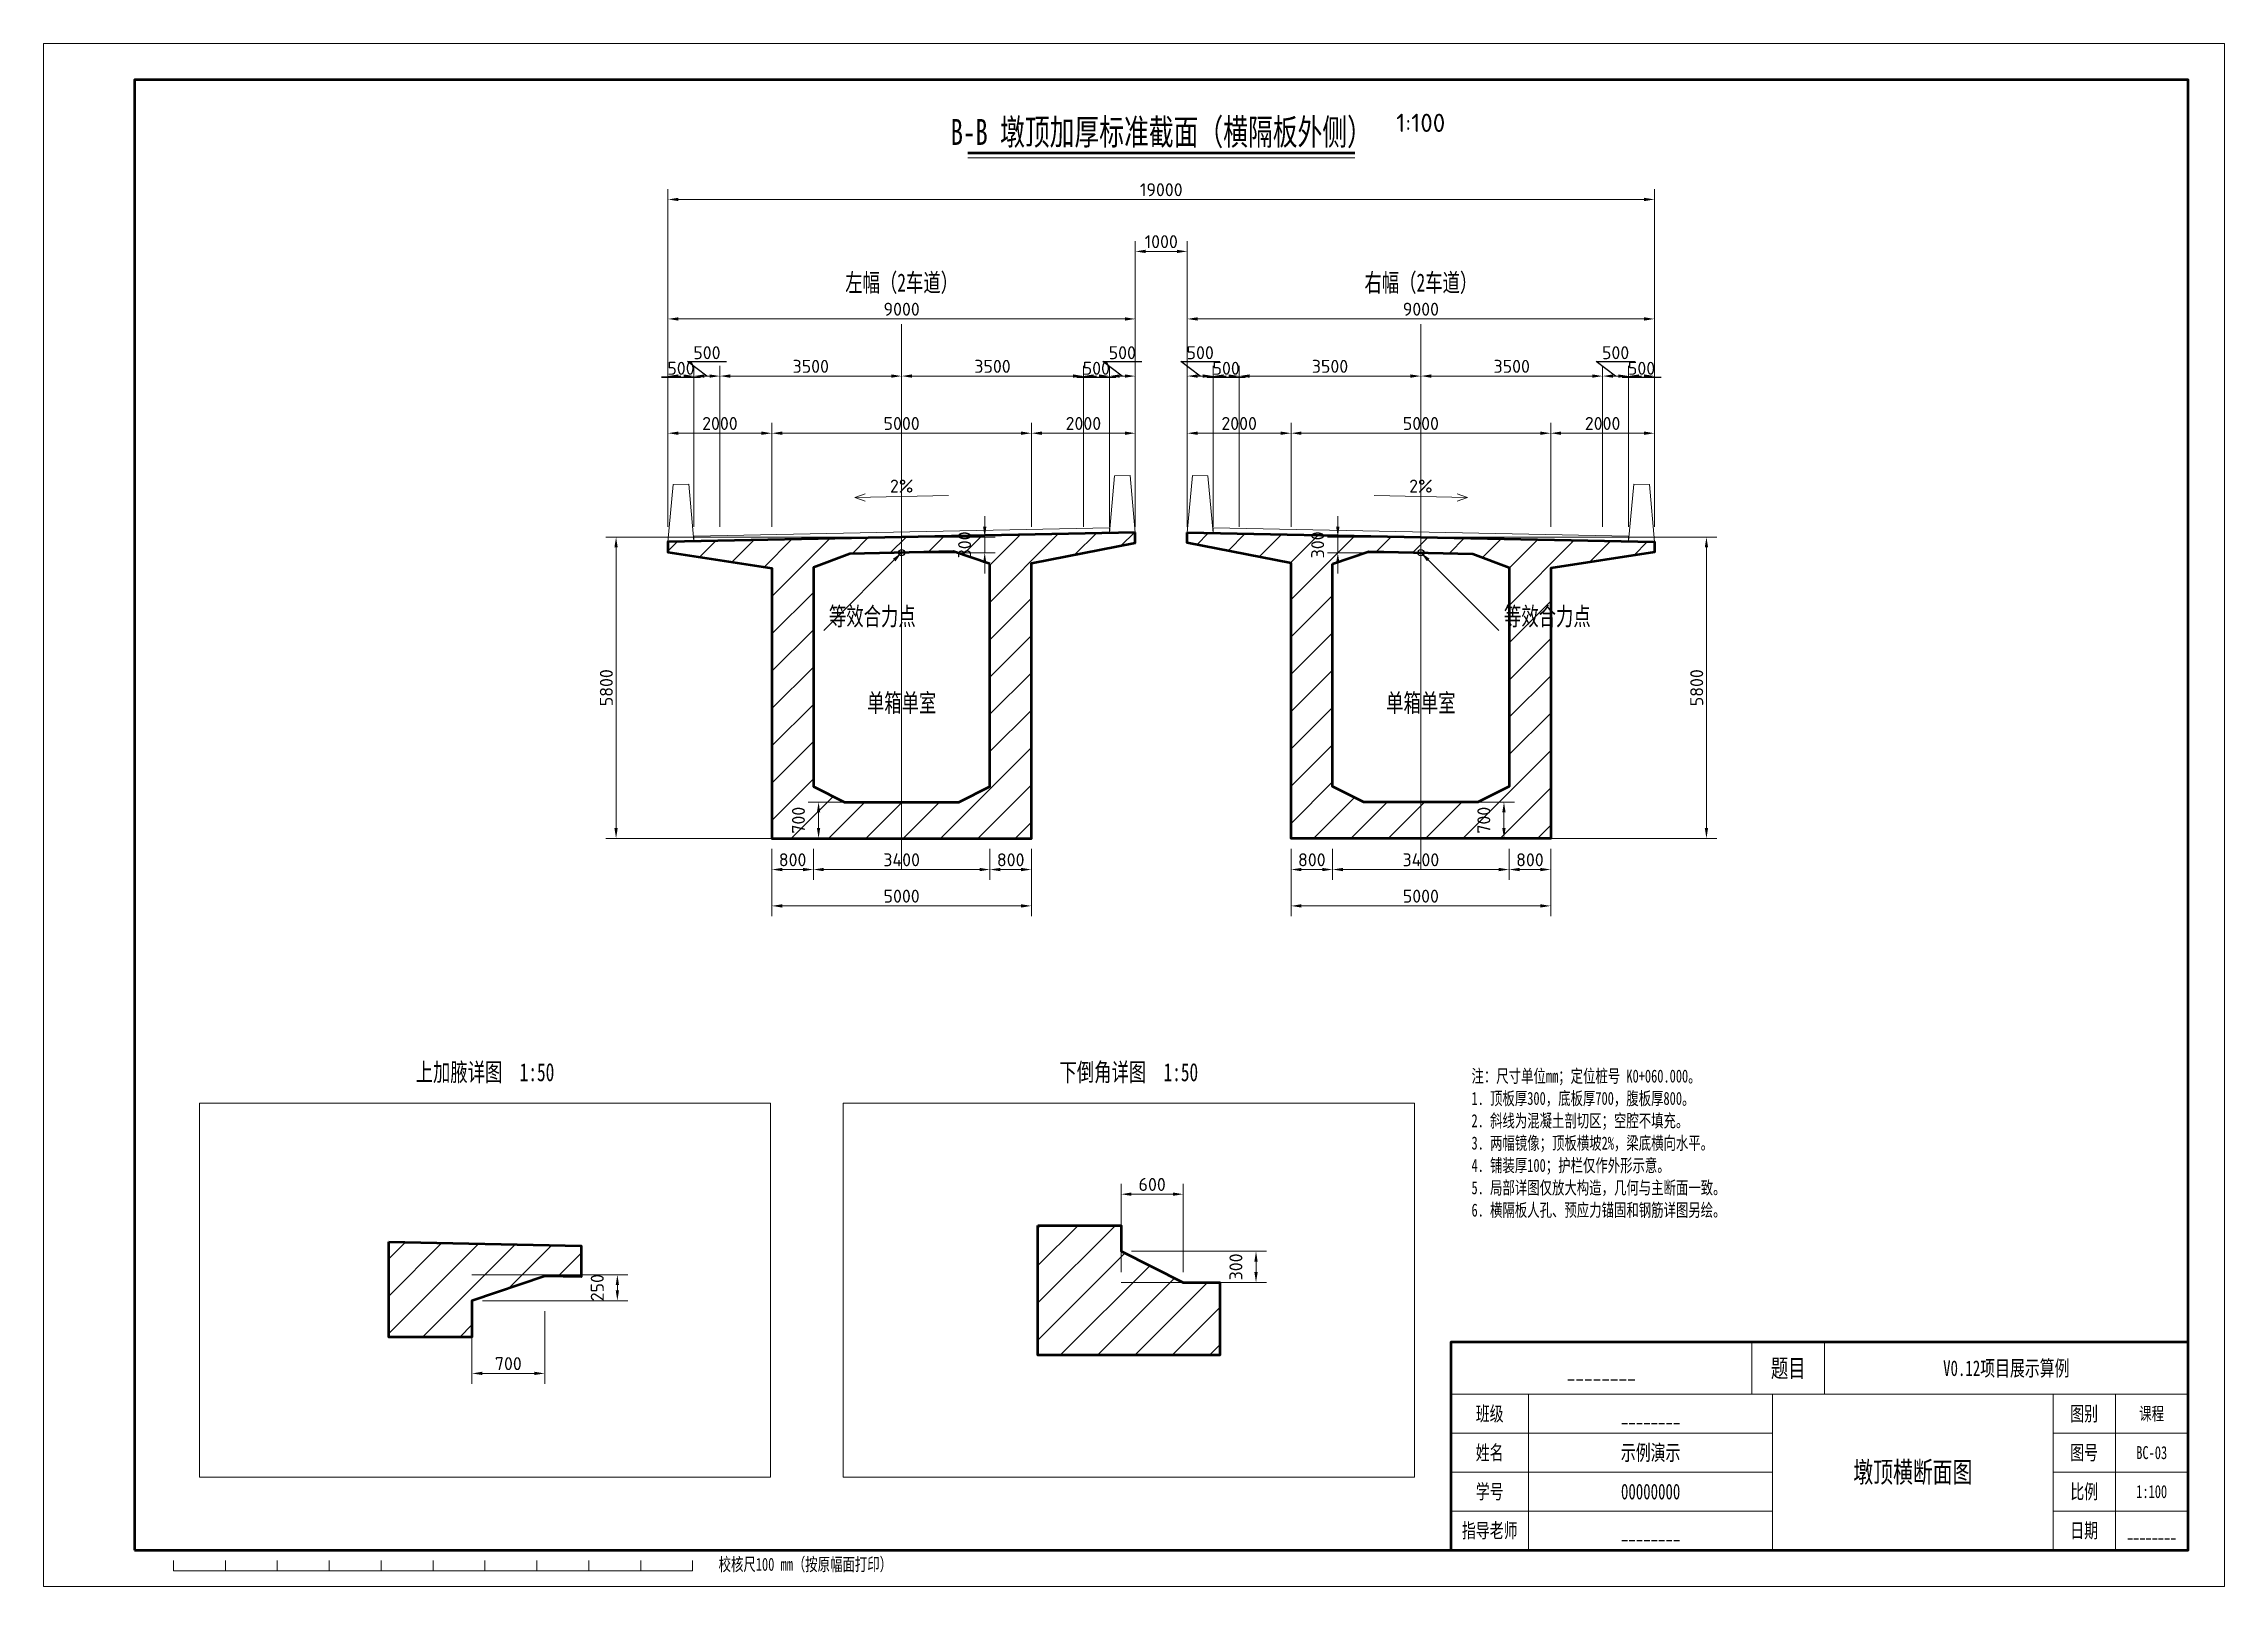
# Paper-space layout '出图' of a CAD drawing. Header units: millimetres. Extents: x 0 to 420, y 0 to 297.
# The model-space entities are those that its viewports show. They can reach past a viewport. Long polylines and large blocks are cut down to what shows.
import ezdxf
from ezdxf.enums import TextEntityAlignment as Align

# ---------------------------------------------------------------- set-up
doc = ezdxf.new("R2010")
doc.units = ezdxf.units.MM
doc.linetypes.add('B-CENTER', pattern=[1600, 1000, -200, 0, -400])
for name, color, linetype, lineweight in [('B-CENTER', 7, 'B-CENTER', 13), ('B-CUT', 7, 'Continuous', 50), ('B-DETAIL', 7, 'Continuous', 13), ('B-DIM', 7, 'Continuous', 13), ('B-HATCH', 7, 'Continuous', 13), ('B-PRESTRESS', 7, 'Continuous', 25), ('B-TEXT', 7, 'Continuous', 13), ('P-FRAME', 7, 'Continuous', 50), ('P-GRID', 7, 'Continuous', 13), ('P-TEXT', 7, 'Continuous', 13)]:
    doc.layers.add(name, color=color, linetype=linetype, lineweight=lineweight)
doc.layers.add('P-VPORT', color=7, linetype='Continuous', lineweight=13, plot=False)
doc.styles.add('CN_FS', font='simfang.ttf', dxfattribs={"width": 0.7})
doc.styles.add('ISO_NUM', font='isocpeur.ttf')
doc.dimstyles.new('CN_MM_100', dxfattribs={"dimscale": 100, "dimtxt": 2.5, "dimasz": 2, "dimexe": 2, "dimexo": 2, "dimtad": 1, "dimdec": 0, "dimtxsty": 'ISO_NUM', "dimcen": 2.5, "dimazin": 3, "dimtfac": 1, "dimtmove": 1, "dimatfit": 3, "dimlwd": 13, "dimlwe": 13, "dimarcsym": 0})
doc.dimstyles.new('CN_MM_50', dxfattribs={"dimscale": 50, "dimtxt": 2.5, "dimasz": 2, "dimexe": 2, "dimexo": 2, "dimtad": 1, "dimdec": 0, "dimtxsty": 'ISO_NUM', "dimcen": 2.5, "dimazin": 3, "dimtfac": 1, "dimtmove": 1, "dimatfit": 3, "dimlwd": 13, "dimlwe": 13, "dimarcsym": 0})

# ---------------------------------------------------------------- blocks, each defined once
blk = doc.blocks.new('_CLOSEDFILLED')
at = {"color": 0, "linetype": 'ByBlock'}
blk.add_solid([(-1, 0.16), (0, 0), (-1, -0.16)], dxfattribs=at)
blk = doc.blocks.new('*D2')
at = {"color": 0}
for p, q in [((20775, 23300), (20400, 23578.125)), ((20400, 23578.125), (21150, 23578.125))]:
    blk.add_line(p, q, dxfattribs=at)
at = {"color": 0, "lineweight": 13}
for p, q in [((20525, 20400), (20525, 23500)), ((21025, 20400), (21025, 23500)), ((20725, 23300), (20825, 23300))]:
    blk.add_line(p, q, dxfattribs=at)
at = {"layer": 'Defpoints'}
for p in [(20525, 23300), (20525, 20200), (21025, 20200)]:
    blk.add_point(p, dxfattribs=at)
at = {"layer": 'B-DIM', "color": 0, "xscale": 200, "yscale": 200, "rotation": 180}
blk.add_blockref('_CLOSEDFILLED', (20525, 23300), dxfattribs=at)
at = {"layer": 'B-DIM', "color": 0, "xscale": 200, "yscale": 200}
blk.add_blockref('_CLOSEDFILLED', (21025, 23300), dxfattribs=at)
at = {"layer": 'B-DIM', "color": 0, "insert": (20775, 23750), "char_height": 250, "attachment_point": 5, "style": 'ISO_NUM'}
blk.add_mtext('500', dxfattribs=at)
blk = doc.blocks.new('*D3')
at = {"color": 0, "lineweight": 13}
for p, q in [((20025, 20400), (20025, 23500)), ((20525, 20400), (20525, 23500))]:
    blk.add_line(p, q, dxfattribs=at)
at = {"color": 0}
for p, q in [((20275, 23300), (19900, 23278.125)), ((19900, 23278.125), (20650, 23278.125))]:
    blk.add_line(p, q, dxfattribs=at)
at = {"layer": 'Defpoints'}
for p in [(20025, 23300), (20025, 20200), (20525, 20200)]:
    blk.add_point(p, dxfattribs=at)
at = {"layer": 'B-DIM', "color": 0, "xscale": 200, "yscale": 200, "rotation": 180}
blk.add_blockref('_CLOSEDFILLED', (20025, 23300), dxfattribs=at)
at = {"layer": 'B-DIM', "color": 0, "xscale": 200, "yscale": 200}
blk.add_blockref('_CLOSEDFILLED', (20525, 23300), dxfattribs=at)
at = {"layer": 'B-DIM', "color": 0, "insert": (20275, 23450), "char_height": 250, "attachment_point": 5, "style": 'ISO_NUM'}
blk.add_mtext('500', dxfattribs=at)
blk = doc.blocks.new('*D6')
at = {"color": 0}
for p, q in [((12775, 23300), (12400, 23578.125)), ((12400, 23578.125), (13150, 23578.125))]:
    blk.add_line(p, q, dxfattribs=at)
at = {"color": 0, "lineweight": 13}
for p, q in [((12525, 20400), (12525, 23500)), ((13025, 20400), (13025, 23500)), ((12725, 23300), (12825, 23300))]:
    blk.add_line(p, q, dxfattribs=at)
at = {"layer": 'Defpoints'}
for p in [(12525, 23300), (12525, 20200), (13025, 20200)]:
    blk.add_point(p, dxfattribs=at)
at = {"layer": 'B-DIM', "color": 0, "xscale": 200, "yscale": 200, "rotation": 180}
blk.add_blockref('_CLOSEDFILLED', (12525, 23300), dxfattribs=at)
at = {"layer": 'B-DIM', "color": 0, "xscale": 200, "yscale": 200}
blk.add_blockref('_CLOSEDFILLED', (13025, 23300), dxfattribs=at)
at = {"layer": 'B-DIM', "color": 0, "insert": (12775, 23750), "char_height": 250, "attachment_point": 5, "style": 'ISO_NUM'}
blk.add_mtext('500', dxfattribs=at)
blk = doc.blocks.new('*D7')
at = {"color": 0, "lineweight": 13}
for p, q in [((12025, 20400), (12025, 23500)), ((12525, 20400), (12525, 23500))]:
    blk.add_line(p, q, dxfattribs=at)
at = {"color": 0}
for p, q in [((12275, 23300), (11900, 23278.125)), ((11900, 23278.125), (12650, 23278.125))]:
    blk.add_line(p, q, dxfattribs=at)
at = {"layer": 'Defpoints'}
for p in [(12025, 23300), (12025, 20200), (12525, 20200)]:
    blk.add_point(p, dxfattribs=at)
at = {"layer": 'B-DIM', "color": 0, "xscale": 200, "yscale": 200, "rotation": 180}
blk.add_blockref('_CLOSEDFILLED', (12025, 23300), dxfattribs=at)
at = {"layer": 'B-DIM', "color": 0, "xscale": 200, "yscale": 200}
blk.add_blockref('_CLOSEDFILLED', (12525, 23300), dxfattribs=at)
at = {"layer": 'B-DIM', "color": 0, "insert": (12275, 23450), "char_height": 250, "attachment_point": 5, "style": 'ISO_NUM'}
blk.add_mtext('500', dxfattribs=at)
blk = doc.blocks.new('*D19')
at = {"color": 0}
for p, q in [((22275, 23300), (21900, 23578.125)), ((21900, 23578.125), (22650, 23578.125))]:
    blk.add_line(p, q, dxfattribs=at)
at = {"color": 0, "lineweight": 13}
for p, q in [((22025, 20400), (22025, 23500)), ((22525, 20400), (22525, 23500)), ((22225, 23300), (22325, 23300))]:
    blk.add_line(p, q, dxfattribs=at)
at = {"layer": 'Defpoints'}
for p in [(22025, 23300), (22025, 20200), (22525, 20200)]:
    blk.add_point(p, dxfattribs=at)
at = {"layer": 'B-DIM', "color": 0, "xscale": 200, "yscale": 200, "rotation": 180}
blk.add_blockref('_CLOSEDFILLED', (22025, 23300), dxfattribs=at)
at = {"layer": 'B-DIM', "color": 0, "xscale": 200, "yscale": 200}
blk.add_blockref('_CLOSEDFILLED', (22525, 23300), dxfattribs=at)
at = {"layer": 'B-DIM', "color": 0, "insert": (22275, 23750), "char_height": 250, "attachment_point": 5, "style": 'ISO_NUM'}
blk.add_mtext('500', dxfattribs=at)
blk = doc.blocks.new('*D20')
at = {"color": 0, "lineweight": 13}
for p, q in [((22525, 20400), (22525, 23500)), ((23025, 20400), (23025, 23500))]:
    blk.add_line(p, q, dxfattribs=at)
at = {"color": 0}
for p, q in [((22775, 23300), (22400, 23278.125)), ((22400, 23278.125), (23150, 23278.125))]:
    blk.add_line(p, q, dxfattribs=at)
at = {"layer": 'Defpoints'}
for p in [(22525, 23300), (22525, 20200), (23025, 20200)]:
    blk.add_point(p, dxfattribs=at)
at = {"layer": 'B-DIM', "color": 0, "xscale": 200, "yscale": 200, "rotation": 180}
blk.add_blockref('_CLOSEDFILLED', (22525, 23300), dxfattribs=at)
at = {"layer": 'B-DIM', "color": 0, "xscale": 200, "yscale": 200}
blk.add_blockref('_CLOSEDFILLED', (23025, 23300), dxfattribs=at)
at = {"layer": 'B-DIM', "color": 0, "insert": (22775, 23450), "char_height": 250, "attachment_point": 5, "style": 'ISO_NUM'}
blk.add_mtext('500', dxfattribs=at)
blk = doc.blocks.new('*D23')
at = {"color": 0}
for p, q in [((30275, 23300), (29900, 23578.125)), ((29900, 23578.125), (30650, 23578.125))]:
    blk.add_line(p, q, dxfattribs=at)
at = {"color": 0, "lineweight": 13}
for p, q in [((30025, 20400), (30025, 23500)), ((30525, 20400), (30525, 23500)), ((30225, 23300), (30325, 23300))]:
    blk.add_line(p, q, dxfattribs=at)
at = {"layer": 'Defpoints'}
for p in [(30025, 23300), (30025, 20200), (30525, 20200)]:
    blk.add_point(p, dxfattribs=at)
at = {"layer": 'B-DIM', "color": 0, "xscale": 200, "yscale": 200, "rotation": 180}
blk.add_blockref('_CLOSEDFILLED', (30025, 23300), dxfattribs=at)
at = {"layer": 'B-DIM', "color": 0, "xscale": 200, "yscale": 200}
blk.add_blockref('_CLOSEDFILLED', (30525, 23300), dxfattribs=at)
at = {"layer": 'B-DIM', "color": 0, "insert": (30275, 23750), "char_height": 250, "attachment_point": 5, "style": 'ISO_NUM'}
blk.add_mtext('500', dxfattribs=at)
blk = doc.blocks.new('*D24')
at = {"color": 0, "lineweight": 13}
for p, q in [((30525, 20400), (30525, 23500)), ((31025, 20400), (31025, 23500))]:
    blk.add_line(p, q, dxfattribs=at)
at = {"color": 0}
for p, q in [((30775, 23300), (30400, 23278.125)), ((30400, 23278.125), (31150, 23278.125))]:
    blk.add_line(p, q, dxfattribs=at)
at = {"layer": 'Defpoints'}
for p in [(30525, 23300), (30525, 20200), (31025, 20200)]:
    blk.add_point(p, dxfattribs=at)
at = {"layer": 'B-DIM', "color": 0, "xscale": 200, "yscale": 200, "rotation": 180}
blk.add_blockref('_CLOSEDFILLED', (30525, 23300), dxfattribs=at)
at = {"layer": 'B-DIM', "color": 0, "xscale": 200, "yscale": 200}
blk.add_blockref('_CLOSEDFILLED', (31025, 23300), dxfattribs=at)
at = {"layer": 'B-DIM', "color": 0, "insert": (30775, 23450), "char_height": 250, "attachment_point": 5, "style": 'ISO_NUM'}
blk.add_mtext('500', dxfattribs=at)

msp = doc.modelspace()

# ---------------------------------------------------------------- hatches: boundary and pattern name
at = {"layer": 'B-HATCH'}
h = msp.add_hatch(dxfattribs=at)
h.set_pattern_fill('ANSI31', color=256, scale=160, style=0)
h.paths.add_polyline_path([(21025, 20290), (12025, 20110), (12025, 19910), (14025, 19600), (14025, 14400), (19025, 14400), (19025, 19700), (21025, 20090)])
h.paths.add_polyline_path([(18225, 19684), (17525, 19920), (15525, 19880), (14825, 19616), (14825, 15400), (15425, 15100), (17625, 15100), (18225, 15400)], flags=0)
h = msp.add_hatch(dxfattribs=at)
h.set_pattern_fill('ANSI31', color=256, scale=160, style=0)
h.paths.add_polyline_path([(22025, 20290), (31025, 20110), (31025, 19910), (29025, 19600), (29025, 14400), (24025, 14400), (24025, 19700), (22025, 20090)])
h.paths.add_polyline_path([(24825, 19684), (25525, 19920), (27525, 19880), (28225, 19616), (28225, 15400), (27625, 15100), (25425, 15100), (24825, 15400)], flags=0)
h = msp.add_hatch(dxfattribs=at)
h.set_pattern_fill('ANSI31', color=256, scale=80, style=0)
h.paths.add_polyline_path([(71125, 15475), (71925, 15475), (71925, 15225), (72525, 14925), (72875, 14925), (72875, 14225), (71125, 14225)])
h = msp.add_hatch(dxfattribs=at)
h.set_pattern_fill('ANSI31', color=256, scale=80, style=0)
h.paths.add_polyline_path([(51075, 15316), (52925, 15279), (52925, 14979), (52575, 14986), (51875, 14750), (51875, 14400), (51075, 14400)])

# ---------------------------------------------------------------- linework, layer by layer
at = {"layer": 'B-CENTER'}
for p, q in [((16525, 24300), (16525, 13800)), ((26525, 24300), (26525, 13800))]:
    msp.add_line(p, q, dxfattribs=at)
at = {"layer": 'B-CUT'}
for points in [[(21025, 20290), (12025, 20110), (12025, 19910), (14025, 19600), (14025, 14400), (19025, 14400), (19025, 19700), (21025, 20090)], [(22025, 20290), (31025, 20110), (31025, 19910), (29025, 19600), (29025, 14400), (24025, 14400), (24025, 19700), (22025, 20090)], [(18225, 19684), (17525, 19920), (15525, 19880), (14825, 19616), (14825, 15400), (15425, 15100), (17625, 15100), (18225, 15400)], [(24825, 19684), (25525, 19920), (27525, 19880), (28225, 19616), (28225, 15400), (27625, 15100), (25425, 15100), (24825, 15400)], [(71125, 15475), (71925, 15475), (71925, 15225), (72525, 14925), (72875, 14925), (72875, 14225), (71125, 14225)], [(51075, 15316), (52925, 15279), (52925, 14979), (52575, 14986), (51875, 14750), (51875, 14400), (51075, 14400)]]:
    msp.add_lwpolyline(points, close=True, dxfattribs=at)
at = {"layer": 'B-DETAIL'}
for p, q in [((17425, 21000), (15625, 20964)), ((25625, 21000), (27425, 20964)), ((16525, 19901), (15025, 18400)), ((26525, 19901), (28025, 18400)), ((51875, 15000), (52575, 15000)), ((71925, 14925), (72525, 14925))]:
    msp.add_line(p, q, dxfattribs=at)
for points in [[(12525, 20120), (12025, 20110), (12125, 21212), (12425, 21218)], [(21025, 20290), (20525, 20280), (20625, 21382), (20925, 21388)], [(22025, 20290), (22525, 20280), (22425, 21382), (22125, 21388)], [(30525, 20120), (31025, 20110), (30925, 21212), (30625, 21218)], [(20525, 20280), (12525, 20120), (12525, 20220), (20525, 20380)], [(22525, 20280), (30525, 20120), (30525, 20220), (22525, 20380)]]:
    msp.add_lwpolyline(points, close=True, dxfattribs=at)
for points in [[(15825, 21034), (15625, 20964), (15825, 20894)], [(27225, 21034), (27425, 20964), (27225, 20894)]]:
    msp.add_lwpolyline(points, dxfattribs=at)
for points in [[(16525, 19901), (16408.4, 19734.8), (16358.9, 19784.3)], [(26525, 19901), (26691.1, 19784.3), (26641.6, 19734.8)]]:
    msp.add_solid(points, dxfattribs=at)
at = {"layer": 'B-PRESTRESS'}
for centre in [(16525, 19901), (26525, 19901)]:
    msp.add_circle(centre, 60, dxfattribs=at)

# ---------------------------------------------------------------- texts
at = {"layer": 'B-TEXT', "style": 'CN_FS', "width": 0.7}
for s, p in [('左幅（2车道）', (16525, 25100)), ('右幅（2车道）', (26525, 25100)), ('单箱单室', (16525, 17010)), ('单箱单室', (26525, 17010))]:
    msp.add_text(s, height=350, dxfattribs=at).set_placement(p, align=Align.MIDDLE_CENTER)
at = {"layer": 'B-TEXT', "style": 'ISO_NUM'}
for p in [(16525, 21182), (26525, 21182)]:
    msp.add_text('2%', height=250, dxfattribs=at).set_placement(p, align=Align.MIDDLE_CENTER)
at = {"layer": 'B-TEXT', "style": 'CN_FS', "width": 0.7}
for p in [(15125, 18500), (28125, 18500)]:
    msp.add_text('等效合力点', height=350, dxfattribs=at).set_placement(p)

# ---------------------------------------------------------------- dimensions: what is measured, and where the dimension line sits
at = {"layer": 'B-DIM'}
for base, p1, p2, dimstyle in [((12025, 26700), (12025, 20200), (31025, 20200), 'CN_MM_100'), ((21025, 25700), (21025, 20200), (22025, 20200), 'CN_MM_100'), ((12025, 24400), (12025, 20200), (21025, 20200), 'CN_MM_100'), ((22025, 24400), (22025, 20200), (31025, 20200), 'CN_MM_100'), ((13025, 23300), (13025, 20200), (16525, 20200), 'CN_MM_100'), ((16525, 23300), (16525, 20200), (20025, 20200), 'CN_MM_100'), ((23025, 23300), (23025, 20200), (26525, 20200), 'CN_MM_100'), ((26525, 23300), (26525, 20200), (30025, 20200), 'CN_MM_100'), ((12025, 22200), (12025, 20200), (14025, 20200), 'CN_MM_100'), ((14025, 22200), (14025, 20200), (19025, 20200), 'CN_MM_100'), ((19025, 22200), (19025, 20200), (21025, 20200), 'CN_MM_100'), ((22025, 22200), (22025, 20200), (24025, 20200), 'CN_MM_100'), ((24025, 22200), (24025, 20200), (29025, 20200), 'CN_MM_100'), ((29025, 22200), (29025, 20200), (31025, 20200), 'CN_MM_100'), ((71925, 15775), (71925, 14925), (72525, 14925), 'CN_MM_50'), ((51875, 14050), (51875, 14750), (52575, 14750), 'CN_MM_50'), ((14025, 13800), (14025, 14400), (14825, 14400), 'CN_MM_100'), ((14025, 13100), (14025, 14400), (19025, 14400), 'CN_MM_100'), ((14825, 13800), (14825, 14400), (18225, 14400), 'CN_MM_100'), ((18225, 13800), (18225, 14400), (19025, 14400), 'CN_MM_100'), ((24025, 13800), (24025, 14400), (24825, 14400), 'CN_MM_100'), ((24025, 13100), (24025, 14400), (29025, 14400), 'CN_MM_100'), ((24825, 13800), (24825, 14400), (28225, 14400), 'CN_MM_100'), ((28225, 13800), (28225, 14400), (29025, 14400), 'CN_MM_100')]:
    msp.add_linear_dim(base=base, p1=p1, p2=p2, dimstyle=dimstyle, dxfattribs=at).render()
for base, p1, p2, picture, middle in [((12525, 23300), (12525, 20200), (13025, 20200), '*D6', (12400, 23578.1)), ((20525, 23300), (20525, 20200), (21025, 20200), '*D2', (20400, 23578.1)), ((22025, 23300), (22025, 20200), (22525, 20200), '*D19', (21900, 23578.1)), ((30025, 23300), (30025, 20200), (30525, 20200), '*D23', (29900, 23578.1)), ((12025, 23300), (12025, 20200), (12525, 20200), '*D7', (11900, 23278.1)), ((20025, 23300), (20025, 20200), (20525, 20200), '*D3', (19900, 23278.1)), ((22525, 23300), (22525, 20200), (23025, 20200), '*D20', (22400, 23278.1)), ((30525, 23300), (30525, 20200), (31025, 20200), '*D24', (30400, 23278.1))]:
    dim = msp.add_linear_dim(base=base, p1=p1, p2=p2, dimstyle='CN_MM_100', override={"dimtmove": 1}, dxfattribs=at)
    dim.commit()
    dim.dimension.update_dxf_attribs({"geometry": picture, "text_midpoint": middle, "dimtype": 160})
for base, p1, p2, dimstyle in [((18125, 19900), (16525, 19900), (16525, 20200), 'CN_MM_100'), ((24925, 19900), (26525, 19900), (26525, 20200), 'CN_MM_100'), ((11025, 14400), (16525, 14400), (16525, 20200), 'CN_MM_100'), ((32025, 14400), (26525, 14400), (26525, 20200), 'CN_MM_100'), ((73225, 14925), (71925, 14925), (71925, 15225), 'CN_MM_50'), ((14925, 14400), (16525, 14400), (16525, 15100), 'CN_MM_100'), ((28125, 14400), (26525, 14400), (26525, 15100), 'CN_MM_100'), ((53275, 14750), (51875, 14750), (51875, 15000), 'CN_MM_50')]:
    msp.add_linear_dim(base=base, p1=p1, p2=p2, angle=90, dimstyle=dimstyle, dxfattribs=at).render()

psp = doc.layouts.new('出图')

# ---------------------------------------------------------------- linework, layer by layer
at = {"layer": 'P-FRAME'}
psp.add_line((178, 276), (252.5, 276), dxfattribs=at)
for points in [[(17.5, 7), (413, 7), (413, 290), (17.5, 290)], [(271, 7), (413, 7), (413, 47), (271, 47)]]:
    psp.add_lwpolyline(points, close=True, dxfattribs=at)
at = {"layer": 'P-GRID'}
for p, q in [((178, 275), (252.5, 275)), ((329, 37), (329, 47)), ((343, 37), (343, 47)), ((271, 37), (413, 37)), ((286, 7), (286, 37)), ((333, 7), (333, 37)), ((387, 7), (387, 37)), ((399, 7), (399, 37)), ((271, 29.5), (333, 29.5)), ((387, 29.5), (413, 29.5)), ((271, 22), (333, 22)), ((387, 22), (413, 22)), ((271, 14.5), (333, 14.5)), ((387, 14.5), (413, 14.5)), ((25, 3), (25, 5)), ((35, 3), (35, 5)), ((45, 3), (45, 5)), ((55, 3), (55, 5)), ((65, 3), (65, 5)), ((75, 3), (75, 5)), ((85, 3), (85, 5)), ((95, 3), (95, 5)), ((105, 3), (105, 5)), ((115, 3), (115, 5)), ((125, 3), (125, 5)), ((25, 3), (125, 3))]:
    psp.add_line(p, q, dxfattribs=at)

# ---------------------------------------------------------------- texts
at = {"layer": 'P-TEXT', "style": 'CN_FS', "width": 0.7}
for s, height, p in [('B-B 墩顶加厚标准截面（横隔板外侧）', 5, (215.25, 280)), ('上加腋详图  1:50', 3.5, (85, 99)), ('下倒角详图  1:50', 3.5, (209, 99)), ('题目', 3.5, (336, 42)), ('V0.12项目展示算例', 3, (378, 42)), ('________', 3.5, (300, 42)), ('班级', 2.8, (278.5, 33.25)), ('图别', 2.8, (393, 33.25)), ('课程', 2.5, (406, 33.25)), ('________', 3, (309.5, 33.25)), ('姓名', 2.8, (278.5, 25.75)), ('示例演示', 3, (309.5, 25.75)), ('图号', 2.8, (393, 25.75)), ('BC-03', 2.5, (406, 25.75)), ('墩顶横断面图', 4, (360, 22)), ('学号', 2.8, (278.5, 18.25)), ('00000000', 3, (309.5, 18.25)), ('比例', 2.8, (393, 18.25)), ('1:100', 2.5, (406, 18.25)), ('指导老师', 2.8, (278.5, 10.75)), ('________', 3, (309.5, 10.75)), ('日期', 2.8, (393, 10.75)), ('________', 2.5, (406, 10.75))]:
    psp.add_text(s, height=height, dxfattribs=at).set_placement(p, align=Align.MIDDLE_CENTER)
at = {"layer": 'P-TEXT', "style": 'ISO_NUM'}
psp.add_text('1:100', height=3.5, dxfattribs=at).set_placement((260.5, 280))
at = {"layer": 'P-TEXT', "style": 'CN_FS', "width": 0.7}
for s, p in [('注：尺寸单位mm；定位桩号 K0+060.000。', (275, 97)), ('1. 顶板厚300，底板厚700，腹板厚800。', (275, 92.7)), ('2. 斜线为混凝土剖切区；空腔不填充。', (275, 88.4)), ('3. 两幅镜像；顶板横坡2%，梁底横向水平。', (275, 84.1)), ('4. 铺装厚100；护栏仅作外形示意。', (275, 79.8)), ('5. 局部详图仅放大构造，几何与主断面一致。', (275, 75.5)), ('6. 横隔板人孔、预应力锚固和钢筋详图另绘。', (275, 71.2)), ('校核尺100 mm（按原幅面打印）', (130, 3))]:
    psp.add_text(s, height=2.5, dxfattribs=at).set_placement(p)

# ---------------------------------------------------------------- viewports
at = {"layer": 'P-VPORT'}
for center, size, view_center_point, view_height, status in [((210, 148.5), (420, 297), (21000, 14850), 29700, 4), ((209, 57), (110, 72), (72000, 14850), 3600, 3)]:
    psp.add_viewport(center=center, size=size, view_center_point=view_center_point, view_height=view_height, status=status, dxfattribs=at)
psp.add_viewport(center=(85, 57), size=(110, 72), view_center_point=(52000, 14850), view_height=3600, dxfattribs=at)

doc.saveas('drawing.dxf')
